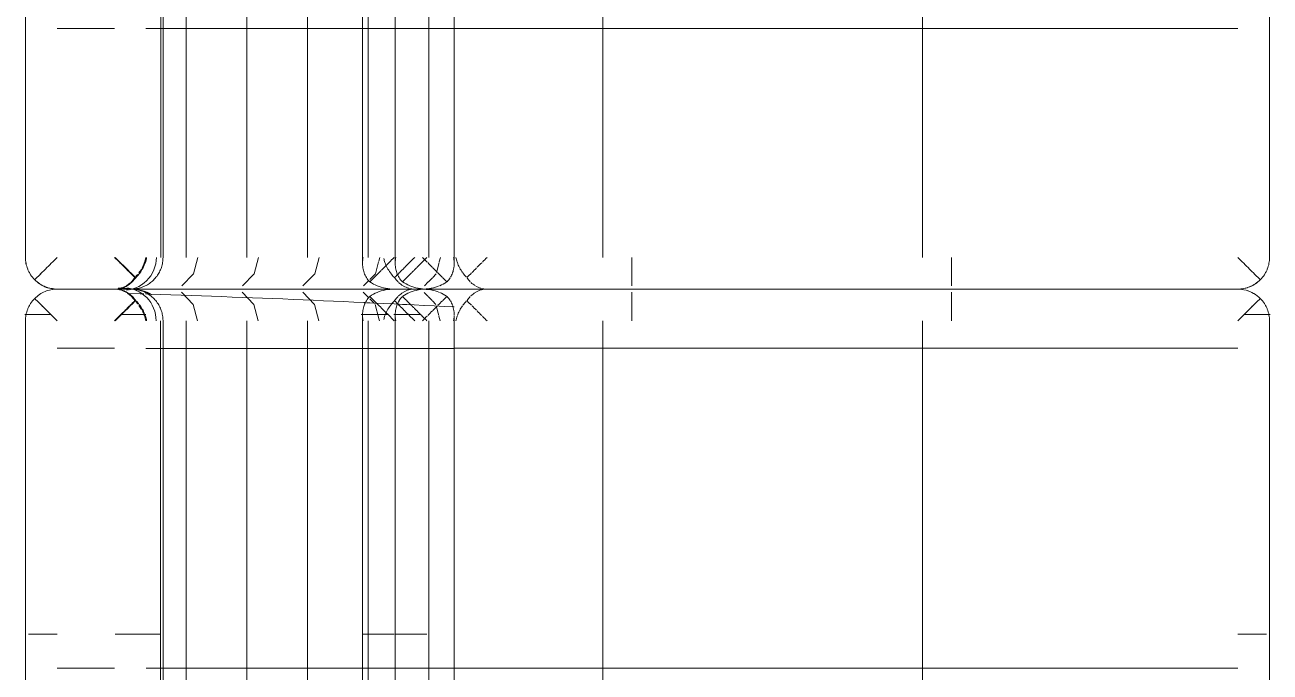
# Model space of a CAD drawing. Header units: inches. Extents: x 11834 to 13024, y -8101 to -6934.
# Drawn here: x 12306.4 to 12335.81, y -7343.04 to -7327.76 of the extents above; entities that cross this region are included whole.
import ezdxf

# ---------------------------------------------------------------- set-up
doc = ezdxf.new("R2010")
doc.units = ezdxf.units.IN
doc.header["$MEASUREMENT"] = 0
doc.layers.add('I-FURN', color=30, linetype='Continuous', lineweight=9)
pattern_1 = [(270, (7274.035, 446.049), (7.554, 5e-16), []), (0, (7274.035, 446.049), (0, 1.432), [])]
pattern_2 = [(270, (7274.035, 12321.105), (7.554, 5e-16), []), (0, (7274.035, 12321.105), (0, 7.554), [])]

# ---------------------------------------------------------------- blocks, each defined once
blk = doc.blocks.new('FP_1_185-FIRST FLOOR POWER _ SIGNAL')
at = {"layer": 'I-FURN'}
for p, q in [((0.785, 11.494), (23.586, 11.494)), ((0.785, 11.443), (23.586, 11.443))]:
    blk.add_line(p, q, dxfattribs=at)
blk = doc.blocks.new('FP_1_187-FIRST FLOOR POWER _ SIGNAL')
at = {"layer": 'I-FURN'}
blk.add_line((23.586, 14.693), (0.785, 14.693), dxfattribs=at)
blk = doc.blocks.new('FP_1_190-FIRST FLOOR POWER _ SIGNAL')
at = {"layer": 'I-FURN'}
for p, q in [((0.01, 12.309), (0.017, 12.261)), ((0.021, 12.234), (0.039, 12.159)), ((0.039, 12.159), (0.065, 12.087)), ((0.065, 12.087), (0.098, 12.017)), ((0.098, 12.017), (0.137, 11.951)), ((0.137, 11.951), (0.183, 11.89)), ((0.183, 11.89), (0.234, 11.833)), ((0.234, 11.833), (0.291, 11.781)), ((0.291, 11.781), (0.352, 11.735)), ((0.352, 11.735), (0.418, 11.695)), ((0.418, 11.695), (0.487, 11.662)), ((0.487, 11.662), (0.559, 11.635)), ((0.559, 11.635), (0.633, 11.616)), ((0.633, 11.616), (0.709, 11.604)), ((0.709, 11.604), (0.785, 11.6))]:
    blk.add_line(p, q, dxfattribs=at)
at = {"layer": 'I-FURN', "flags": 128}
blk.add_lwpolyline([(0.785, 11.443), (0.755, 11.444), (0.725, 11.446), (0.695, 11.449), (0.666, 11.453), (0.636, 11.458), (0.607, 11.465), (0.578, 11.473), (0.549, 11.481), (0.521, 11.491), (0.493, 11.503), (0.466, 11.515), (0.439, 11.528), (0.412, 11.542), (0.387, 11.558), (0.362, 11.574), (0.337, 11.592), (0.314, 11.61), (0.291, 11.63), (0.268, 11.65), (0.247, 11.671), (0.227, 11.693), (0.207, 11.715), (0.188, 11.739), (0.171, 11.763), (0.154, 11.788), (0.138, 11.814), (0.124, 11.84), (0.11, 11.867), (0.098, 11.894), (0.086, 11.922), (0.076, 11.95), (0.067, 11.978), (0.059, 12.007), (0.052, 12.036), (0.046, 12.066), (0.042, 12.096), (0.038, 12.125), (0.036, 12.155), (0.035, 12.185), (0.035, 12.193)], dxfattribs=at)
blk = doc.blocks.new('FP_1_191-FIRST FLOOR POWER _ SIGNAL')
at = {"layer": 'I-FURN'}
blk.add_line((0.035, 13.943), (0.035, 12.571), dxfattribs=at)
blk = doc.blocks.new('FP_1_192-FIRST FLOOR POWER _ SIGNAL')
at = {"layer": 'I-FURN'}
for p, q in [((-0.562, 14.59), (-0.562, 14.706)), ((-0.715, 14.693), (-23.516, 14.693)), ((-8.116, 14.333), (-8.116, 14.618)), ((-0.562, 14.378), (-0.562, 14.59)), ((-8.116, 13.943), (-8.116, 14.333)), ((-0.562, 14.103), (-0.562, 14.378))]:
    blk.add_line(p, q, dxfattribs=at)
blk = doc.blocks.new('FP_1_193-FIRST FLOOR POWER _ SIGNAL')
at = {"layer": 'I-FURN'}
for p, q in [((-8.116, 12.219), (-8.116, 12.571)), ((-0.562, 12.068), (-0.562, 12.411)), ((-8.116, 11.943), (-8.116, 12.219)), ((-0.562, 11.846), (-0.562, 12.068)), ((-8.116, 11.802), (-8.116, 11.943))]:
    blk.add_line(p, q, dxfattribs=at)
blk = doc.blocks.new('FP_1_194-FIRST FLOOR POWER _ SIGNAL')
at = {"layer": 'I-FURN'}
for p, q in [((-8.116, 11.511), (-8.116, 11.802)), ((-23.516, 11.5), (-0.715, 11.5)), ((-23.516, 11.443), (-0.715, 11.443))]:
    blk.add_line(p, q, dxfattribs=at)
blk = doc.blocks.new('FP_1_197-FIRST FLOOR POWER _ SIGNAL')
at = {"layer": 'I-FURN'}
blk.add_line((0.035, 12.571), (0.035, 13.943), dxfattribs=at)
blk = doc.blocks.new('FP_1_198-FIRST FLOOR POWER _ SIGNAL')
at = {"layer": 'I-FURN'}
for p, q in [((0.052, 12.342), (0.053, 12.359)), ((0.053, 12.359), (0.054, 12.376)), ((0.054, 12.376), (0.055, 12.394)), ((0.055, 12.394), (0.056, 12.412)), ((0.056, 12.412), (0.057, 12.43)), ((0.057, 12.43), (0.058, 12.448)), ((0.058, 12.448), (0.059, 12.467)), ((0.059, 12.467), (0.06, 12.485)), ((0.06, 12.485), (0.061, 12.504)), ((-0.028, 12.009), (0.005, 12.077)), ((0.005, 12.077), (0.031, 12.148)), ((0.018, 12.051), (0.02, 12.065)), ((0.02, 12.065), (0.022, 12.078)), ((0.022, 12.078), (0.025, 12.092)), ((0.025, 12.092), (0.027, 12.106)), ((0.027, 12.106), (0.029, 12.12)), ((0.029, 12.12), (0.031, 12.135)), ((0.031, 12.148), (0.05, 12.221)), ((0.031, 12.135), (0.033, 12.15)), ((0.033, 12.15), (0.035, 12.164)), ((0.035, 12.164), (0.037, 12.18)), ((0.037, 12.18), (0.038, 12.195)), ((0.038, 12.195), (0.04, 12.21)), ((0.04, 12.21), (0.042, 12.226)), ((0.042, 12.226), (0.043, 12.242)), ((0.043, 12.242), (0.045, 12.258)), ((0.045, 12.258), (0.046, 12.274)), ((0.046, 12.274), (0.048, 12.291)), ((0.048, 12.291), (0.049, 12.308)), ((0.049, 12.308), (0.051, 12.324)), ((0.05, 12.221), (0.054, 12.251)), ((0.051, 12.324), (0.052, 12.342)), ((0.054, 12.251), (0.061, 12.296)), ((-0.282, 11.735), (-0.22, 11.779)), ((-0.22, 11.779), (-0.164, 11.829)), ((-0.164, 11.829), (-0.112, 11.885)), ((-0.112, 11.885), (-0.067, 11.945)), ((-0.069, 11.762), (-0.065, 11.77)), ((-0.067, 11.945), (-0.028, 12.009)), ((-0.065, 11.77), (-0.062, 11.777)), ((-0.062, 11.777), (-0.058, 11.785)), ((-0.058, 11.785), (-0.054, 11.793)), ((-0.054, 11.793), (-0.051, 11.801)), ((-0.051, 11.801), (-0.047, 11.81)), ((-0.047, 11.81), (-0.044, 11.818)), ((-0.044, 11.818), (-0.04, 11.827)), ((-0.04, 11.827), (-0.037, 11.836)), ((-0.037, 11.836), (-0.033, 11.846)), ((-0.033, 11.846), (-0.03, 11.855)), ((-0.03, 11.855), (-0.027, 11.865)), ((-0.027, 11.865), (-0.024, 11.875)), ((-0.024, 11.875), (-0.02, 11.885)), ((-0.02, 11.885), (-0.017, 11.896)), ((-0.017, 11.896), (-0.014, 11.906)), ((-0.014, 11.906), (-0.011, 11.917)), ((-0.011, 11.917), (-0.008, 11.928)), ((-0.008, 11.928), (-0.005, 11.94)), ((-0.005, 11.94), (-0.003, 11.951)), ((-0.003, 11.951), (0, 11.963)), ((0, 11.963), (0.003, 11.975)), ((0.003, 11.975), (0.005, 11.987)), ((0.005, 11.987), (0.008, 11.999)), ((0.008, 11.999), (0.011, 12.012)), ((0.011, 12.012), (0.013, 12.025)), ((0.013, 12.025), (0.015, 12.038)), ((0.015, 12.038), (0.018, 12.051)), ((-0.715, 11.609), (-0.638, 11.612)), ((-0.638, 11.612), (-0.563, 11.622)), ((-0.563, 11.622), (-0.489, 11.64)), ((-0.489, 11.64), (-0.417, 11.665)), ((-0.417, 11.665), (-0.347, 11.696)), ((-0.347, 11.696), (-0.282, 11.735)), ((-0.097, 11.717), (-0.093, 11.723)), ((-0.093, 11.723), (-0.089, 11.729)), ((-0.089, 11.729), (-0.085, 11.735)), ((-0.085, 11.735), (-0.081, 11.742)), ((-0.081, 11.742), (-0.077, 11.748)), ((-0.077, 11.748), (-0.073, 11.755)), ((-0.073, 11.755), (-0.069, 11.762))]:
    blk.add_line(p, q, dxfattribs=at)
at = {"layer": 'I-FURN', "flags": 128}
blk.add_lwpolyline([(0.035, 12.193), (0.035, 12.163), (0.033, 12.133), (0.03, 12.103), (0.026, 12.073), (0.02, 12.044), (0.014, 12.015), (0.006, 11.986), (-0.003, 11.957), (-0.013, 11.929), (-0.024, 11.901), (-0.036, 11.873), (-0.05, 11.847), (-0.064, 11.82), (-0.079, 11.795), (-0.096, 11.769), (-0.113, 11.745), (-0.132, 11.721), (-0.151, 11.698), (-0.171, 11.676), (-0.192, 11.655), (-0.214, 11.634), (-0.237, 11.615), (-0.26, 11.596), (-0.285, 11.579), (-0.31, 11.562), (-0.335, 11.546), (-0.361, 11.531), (-0.388, 11.518), (-0.415, 11.505), (-0.443, 11.494), (-0.471, 11.484), (-0.5, 11.474), (-0.529, 11.466), (-0.558, 11.46), (-0.587, 11.454), (-0.617, 11.449), (-0.647, 11.446), (-0.677, 11.444), (-0.707, 11.443), (-0.715, 11.443)], dxfattribs=at)
blk = doc.blocks.new('FP_1_199-FIRST FLOOR POWER _ SIGNAL')
at = {"layer": 'I-FURN'}
blk.add_line((0.785, -14.693), (23.586, -14.693), dxfattribs=at)
blk = doc.blocks.new('FP_1_200-FIRST FLOOR POWER _ SIGNAL')
at = {"layer": 'I-FURN'}
blk.add_line((23.728, 6.731), (0.643, 6.731), dxfattribs=at)
blk = doc.blocks.new('FP_1_201-FIRST FLOOR POWER _ SIGNAL')
at = {"layer": 'I-FURN'}
for p, q in [((0.035, 5.981), (0.035, -13.943)), ((0.395, 0.371), (0.11, 0.371)), ((0.785, 0.371), (0.395, 0.371)), ((0.395, -7.183), (0.11, -7.183)), ((0.785, -7.183), (0.395, -7.183))]:
    blk.add_line(p, q, dxfattribs=at)
blk = doc.blocks.new('FP_1_203-FIRST FLOOR POWER _ SIGNAL')
at = {"layer": 'I-FURN'}
for p, q in [((-0.573, 6.731), (-23.658, 6.731)), ((-8.116, 6.582), (-8.116, 6.736)), ((-8.116, 6.313), (-8.116, 6.582)), ((-0.562, 6.678), (-0.562, 6.76)), ((-0.562, 6.456), (-0.562, 6.678)), ((-8.116, 5.981), (-8.116, 6.313)), ((-0.562, 6.141), (-0.562, 6.456))]:
    blk.add_line(p, q, dxfattribs=at)
blk = doc.blocks.new('FP_1_204-FIRST FLOOR POWER _ SIGNAL')
at = {"layer": 'I-FURN'}
for p, q in [((-8.116, -14.333), (-8.116, -13.943)), ((-0.562, -14.378), (-0.562, -14.103)), ((-8.116, -14.618), (-8.116, -14.333)), ((-0.562, -14.59), (-0.562, -14.378)), ((-23.516, -14.693), (-0.715, -14.693)), ((-0.562, -14.706), (-0.562, -14.59))]:
    blk.add_line(p, q, dxfattribs=at)
blk = doc.blocks.new('FP_1_206-FIRST FLOOR POWER _ SIGNAL')
at = {"layer": 'I-FURN'}
for p, q in [((0.035, -13.943), (0.035, 5.981)), ((-0.325, 0.371), (-0.715, 0.371)), ((-0.04, 0.371), (-0.325, 0.371)), ((-0.325, -7.183), (-0.715, -7.183)), ((-0.04, -7.183), (-0.325, -7.183))]:
    blk.add_line(p, q, dxfattribs=at)
blk = doc.blocks.new('FP_1_207-FIRST FLOOR POWER _ SIGNAL')
at = {"layer": 'I-FURN'}
blk.add_line((-23.63, 4.567), (-0.6, 4.567), dxfattribs=at)
blk = doc.blocks.new('FP_1_208-FIRST FLOOR POWER _ SIGNAL')
at = {"layer": 'I-FURN'}
for p, q in [((-0.562, 14.676), (-0.562, 14.706)), ((-0.715, 14.693), (-23.516, 14.693)), ((-8.116, 14.352), (-8.116, 14.618)), ((-0.562, 14.64), (-0.562, 14.676)), ((-0.562, 14.59), (-0.562, 14.64)), ((-0.562, 14.474), (-0.562, 14.571)), ((-0.562, 14.378), (-0.562, 14.472)), ((-8.116, 14.053), (-8.116, 14.308)), ((-0.562, 14.22), (-0.562, 14.351)), ((-0.562, 14.103), (-0.562, 14.22)), ((-8.116, 13.943), (-8.116, 14.037))]:
    blk.add_line(p, q, dxfattribs=at)
blk = doc.blocks.new('FP_1_209-FIRST FLOOR POWER _ SIGNAL')
at = {"layer": 'I-FURN'}
for p, q in [((0.035, 12.235), (0.035, 12.571)), ((-0.068, 12.225), (-0.075, 11.983)), ((0.035, 5.981), (0.035, 12.235)), ((-0.081, 11.803), (-0.083, 11.742)), ((-0.079, 11.858), (-0.081, 11.803)), ((-0.075, 11.983), (-0.078, 11.895)), ((-0.091, 11.5), (-0.099, 11.259)), ((-0.083, 11.742), (-0.091, 11.5)), ((-0.099, 11.259), (-0.107, 11.018)), ((-0.04, 11.009), (-0.325, 10.729)), ((-0.107, 11.018), (-0.115, 10.776)), ((-0.325, 10.729), (-0.715, 10.627)), ((-0.115, 10.776), (-0.124, 10.535)), ((-0.133, 10.295), (-0.142, 10.054)), ((-0.124, 10.535), (-0.133, 10.295)), ((-0.142, 10.054), (-0.151, 9.813)), ((-0.151, 9.813), (-0.16, 9.573)), ((-0.04, 9.576), (-0.325, 9.297)), ((-0.16, 9.573), (-0.169, 9.333)), ((-0.325, 9.297), (-0.715, 9.195)), ((-0.169, 9.333), (-0.179, 9.092)), ((-0.188, 8.852), (-0.198, 8.613)), ((-0.179, 9.092), (-0.188, 8.852)), ((-0.198, 8.613), (-0.208, 8.373)), ((-0.208, 8.373), (-0.218, 8.134)), ((-0.04, 8.144), (-0.325, 7.865)), ((-0.218, 8.134), (-0.228, 7.894)), ((-0.325, 7.865), (-0.715, 7.763)), ((-0.239, 7.655), (-0.249, 7.416)), ((-0.228, 7.894), (-0.239, 7.655)), ((-0.249, 7.416), (-0.26, 7.178)), ((-0.26, 7.178), (-0.271, 6.939)), ((-0.271, 6.939), (-0.282, 6.701)), ((-0.196, 6.559), (-0.299, 6.458)), ((-0.288, 6.559), (-0.293, 6.462)), ((-0.285, 6.64), (-0.288, 6.559)), ((-0.282, 6.701), (-0.284, 6.662)), ((-0.04, 6.712), (-0.169, 6.585)), ((-0.663, 6.344), (-0.715, 6.331)), ((-0.325, 6.433), (-0.657, 6.346)), ((-0.304, 6.224), (-0.315, 5.986)), ((-0.293, 6.458), (-0.304, 6.224)), ((-0.319, 5.906), (-0.321, 5.867)), ((-0.315, 5.986), (-0.319, 5.906)), ((0.035, 5.317), (0.035, 5.981)), ((-0.33, 5.685), (-0.338, 5.511)), ((-0.327, 5.749), (-0.33, 5.686)), ((-0.325, 5.786), (-0.327, 5.749)), ((-0.321, 5.867), (-0.325, 5.787)), ((-0.338, 5.511), (-0.349, 5.283)), ((-0.361, 5.037), (-0.373, 4.8)), ((-0.35, 5.274), (-0.361, 5.037)), ((-0.242, 5.081), (-0.325, 5)), ((-0.14, 5.182), (-0.234, 5.089)), ((-0.044, 5.276), (-0.132, 5.19)), ((-0.605, 4.927), (-0.715, 4.899)), ((-0.475, 4.961), (-0.59, 4.931)), ((-0.356, 4.992), (-0.467, 4.963)), ((-0.373, 4.8), (-0.385, 4.563))]:
    blk.add_line(p, q, dxfattribs=at)
blk = doc.blocks.new('FP_1_210-FIRST FLOOR POWER _ SIGNAL')
at = {"layer": 'I-FURN'}
blk.add_line((0.035, 12.587), (0.035, 13.943), dxfattribs=at)
blk = doc.blocks.new('FP_1_213-FIRST FLOOR POWER _ SIGNAL')
at = {"layer": 'I-FURN'}
for p, q in [((-8.116, 12.241), (-8.116, 12.571)), ((-0.562, 12.322), (-0.562, 12.418)), ((-8.116, 11.991), (-8.116, 12.241)), ((-0.562, 12.202), (-0.562, 12.321)), ((-0.562, 12.091), (-0.562, 12.201)), ((-0.562, 12.038), (-0.562, 12.089)), ((-0.562, 11.991), (-0.562, 12.037)), ((-0.562, 11.916), (-0.562, 11.951)), ((-0.562, 11.868), (-0.562, 11.885))]:
    blk.add_line(p, q, dxfattribs=at)
blk = doc.blocks.new('FP_1_214-FIRST FLOOR POWER _ SIGNAL')
at = {"layer": 'I-FURN'}
blk.add_line((0.671, 4.567), (23.7, 4.567), dxfattribs=at)
blk = doc.blocks.new('FP_1_215-FIRST FLOOR POWER _ SIGNAL')
at = {"layer": 'I-FURN'}
blk.add_line((23.586, 14.693), (0.785, 14.693), dxfattribs=at)
blk = doc.blocks.new('FP_1_216-FIRST FLOOR POWER _ SIGNAL')
at = {"layer": 'I-FURN'}
for p, q in [((0.035, 12.571), (0.035, 12.235)), ((0.035, 12.235), (0.035, 5.981)), ((0.395, 10.721), (0.11, 11.002)), ((0.785, 10.618), (0.395, 10.721)), ((0.395, 9.289), (0.11, 9.57)), ((0.785, 9.186), (0.395, 9.289)), ((0.395, 7.857), (0.11, 8.138)), ((0.785, 7.754), (0.395, 7.857)), ((0.236, 6.582), (0.11, 6.706)), ((0.362, 6.458), (0.259, 6.559)), ((0.395, 6.425), (0.362, 6.458)), ((0.676, 6.35), (0.395, 6.425)), ((0.785, 6.321), (0.693, 6.346)), ((0.035, 5.981), (0.035, 5.317)), ((0.204, 5.181), (0.116, 5.268)), ((0.305, 5.082), (0.21, 5.175)), ((0.395, 4.993), (0.313, 5.074)), ((0.537, 4.955), (0.426, 4.984)), ((0.66, 4.922), (0.546, 4.953)), ((0.785, 4.889), (0.676, 4.918))]:
    blk.add_line(p, q, dxfattribs=at)
blk = doc.blocks.new('FP_1_217-FIRST FLOOR POWER _ SIGNAL')
at = {"layer": 'I-FURN'}
blk.add_line((0.035, 13.943), (0.035, 12.587), dxfattribs=at)
blk = doc.blocks.new('FP_1_221-FIRST FLOOR POWER _ SIGNAL')
at = {"layer": 'I-FURN'}
blk.add_line((23.709, 5.959), (0.662, 5.959), dxfattribs=at)
blk = doc.blocks.new('FP_1_222-FIRST FLOOR POWER _ SIGNAL')
at = {"layer": 'I-FURN'}
blk.add_line((0.785, -14.693), (23.586, -14.693), dxfattribs=at)
blk = doc.blocks.new('FP_1_223-FIRST FLOOR POWER _ SIGNAL')
at = {"layer": 'I-FURN'}
for p, q in [((0.035, 5.209), (0.035, -13.943)), ((0.193, 0.371), (0.127, 0.371)), ((0.395, 0.371), (0.221, 0.371)), ((0.657, 0.371), (0.408, 0.371)), ((0.785, 0.371), (0.697, 0.371)), ((0.392, -7.183), (0.11, -7.183)), ((0.651, -7.183), (0.395, -7.183)), ((0.785, -7.183), (0.676, -7.183))]:
    blk.add_line(p, q, dxfattribs=at)
blk = doc.blocks.new('FP_1_225-FIRST FLOOR POWER _ SIGNAL')
at = {"layer": 'I-FURN'}
for p, q in [((-0.592, 5.959), (-23.639, 5.959)), ((-8.116, 5.81), (-8.116, 5.964)), ((-0.562, 5.905), (-0.562, 5.988)), ((-0.562, 5.684), (-0.562, 5.905)), ((-8.116, 5.541), (-8.116, 5.81)), ((-0.562, 5.368), (-0.562, 5.684)), ((-8.116, 5.209), (-8.116, 5.541))]:
    blk.add_line(p, q, dxfattribs=at)
blk = doc.blocks.new('FP_1_226-FIRST FLOOR POWER _ SIGNAL')
at = {"layer": 'I-FURN'}
for p, q in [((-8.116, -14.333), (-8.116, -13.943)), ((-0.562, -14.22), (-0.562, -14.103)), ((-8.116, -14.572), (-8.116, -14.352)), ((-0.562, -14.352), (-0.562, -14.221)), ((-0.562, -14.474), (-0.562, -14.378)), ((-23.516, -14.693), (-0.715, -14.693)), ((-0.562, -14.572), (-0.562, -14.475)), ((-0.562, -14.64), (-0.562, -14.59)), ((-0.562, -14.676), (-0.562, -14.641)), ((-0.562, -14.706), (-0.562, -14.676))]:
    blk.add_line(p, q, dxfattribs=at)
blk = doc.blocks.new('FP_1_228-FIRST FLOOR POWER _ SIGNAL')
at = {"layer": 'I-FURN'}
for p, q in [((0.035, -13.943), (0.035, 5.209)), ((-0.626, 0.371), (-0.715, 0.371)), ((-0.337, 0.371), (-0.586, 0.371)), ((-0.049, 0.371), (-0.325, 0.371)), ((-0.605, -7.183), (-0.715, -7.183)), ((-0.325, -7.183), (-0.58, -7.183)), ((-0.058, -7.183), (-0.321, -7.183))]:
    blk.add_line(p, q, dxfattribs=at)
blk = doc.blocks.new('Kimball - Villa - Lounges Privacy Back Without Arms - K602FPB-V184-FIRST FLOOR POWER _ SIGNAL')
at = {"layer": 'I-FURN'}
h = blk.add_hatch(dxfattribs=at)
h.set_pattern_fill('FP1_10', color=256, style=0, pattern_type=2)
h.set_pattern_definition(pattern_2)
h.paths.add_polyline_path([(-23.516, 13.693), (-23.516, 12.587), (-23.391, 12.587), (-23.391, 13.693), (-21.141, 13.693), (-21.141, 12.587), (-0.715, 12.587), (-0.715, 13.943), (-23.516, 13.943)], flags=0)
h = blk.add_hatch(dxfattribs=at)
h.set_pattern_fill('FP1_10', color=256, style=0, pattern_type=2)
h.set_pattern_definition(pattern_2)
h.paths.add_polyline_path([(0.785, 13.098), (0.801, 12.587), (21.141, 12.587), (21.141, 13.693), (23.391, 13.693), (23.391, 12.587), (23.586, 12.587), (23.586, 13.943), (0.785, 13.943)], flags=0)
h = blk.add_hatch(dxfattribs=at)
h.set_pattern_fill('FP1_9', color=256, style=0, pattern_type=2)
h.set_pattern_definition(pattern_1)
h.paths.add_polyline_path([(-23.516, 11.851), (-23.516, 4.58), (-0.715, 4.58), (-0.715, 11.851), (-21.141, 11.831), (-21.141, 11.443), (-23.391, 11.449), (-23.391, 11.851)], flags=0)
h = blk.add_hatch(dxfattribs=at)
h.set_pattern_fill('FP1_9', color=256, style=0, pattern_type=2)
h.set_pattern_definition(pattern_1)
h.paths.add_polyline_path([(0.785, 11.831), (0.785, 4.58), (23.586, 4.58), (23.586, 11.851), (23.391, 11.831), (23.391, 11.443), (21.141, 11.443), (21.141, 11.851), (0.785, 11.844)], flags=0)
h = blk.add_hatch(dxfattribs=at)
h.set_pattern_fill('FP1_10', color=256, style=0, pattern_type=2)
h.set_pattern_definition(pattern_2)
h.paths.add_polyline_path([(-23.516, 4.567), (-23.516, -13.943), (-0.715, -13.943), (-0.715, 4.567), (-23.144, 4.567)], flags=0)
h.paths.add_polyline_path([(-23.391, -13.693), (-23.391, -11.443), (-21.141, -11.443), (-21.141, -13.693), (-23.266, -13.693)], flags=0)
h = blk.add_hatch(dxfattribs=at)
h.set_pattern_fill('FP1_10', color=256, style=0, pattern_type=2)
h.set_pattern_definition(pattern_2)
h.paths.add_polyline_path([(0.785, 4.567), (0.785, -13.943), (23.586, -13.943), (23.586, 4.567), (1.15, 4.567)], flags=0)
h.paths.add_polyline_path([(21.141, -13.6), (21.141, -11.443), (23.391, -11.443), (23.391, -13.693), (21.141, -13.693)], flags=0)
for points, knots in [([(-0.715, 14.693), (-0.668, 14.693), (-0.575, 14.685), (-0.46, 14.652), (-0.371, 14.611), (-0.284, 14.561), (-0.223, 14.512), (-0.185, 14.474)], [0, 0, 0, 0, 0.25, 0.5, 0.625, 0.75, 1, 1, 1, 1]), ([(-0.185, 14.474), (-0.223, 14.512), (-0.284, 14.561), (-0.371, 14.611), (-0.46, 14.652), (-0.575, 14.685), (-0.668, 14.693), (-0.715, 14.693)], [0, 0, 0, 0, 0.25, 0.375, 0.5, 0.75, 1, 1, 1, 1]), ([(-0.715, 14.693), (-0.668, 14.693), (-0.575, 14.685), (-0.46, 14.652), (-0.371, 14.611), (-0.284, 14.561), (-0.223, 14.512), (-0.185, 14.474)], [0, 0, 0, 0, 0.25, 0.5, 0.625, 0.75, 1, 1, 1, 1]), ([(-0.185, 14.474), (-0.223, 14.512), (-0.284, 14.561), (-0.371, 14.611), (-0.46, 14.652), (-0.575, 14.685), (-0.668, 14.693), (-0.715, 14.693)], [0, 0, 0, 0, 0.25, 0.375, 0.5, 0.75, 1, 1, 1, 1]), ([(-0.185, 14.474), (-0.223, 14.436), (-0.284, 14.374), (-0.371, 14.287), (-0.46, 14.198), (-0.575, 14.084), (-0.668, 13.99), (-0.715, 13.943)], [0, 0, 0, 0, 0.25, 0.375, 0.5, 0.75, 1, 1, 1, 1]), ([(-0.715, 13.943), (-0.668, 13.99), (-0.575, 14.084), (-0.46, 14.198), (-0.371, 14.287), (-0.284, 14.374), (-0.223, 14.436), (-0.185, 14.474)], [0, 0, 0, 0, 0.25, 0.5, 0.625, 0.75, 1, 1, 1, 1]), ([(0.255, 14.474), (0.294, 14.512), (0.354, 14.561), (0.441, 14.611), (0.53, 14.652), (0.645, 14.685), (0.738, 14.693), (0.785, 14.693)], [0, 0, 0, 0, 0.25, 0.375, 0.5, 0.75, 1, 1, 1, 1]), ([(0.785, 14.693), (0.738, 14.693), (0.645, 14.685), (0.53, 14.652), (0.441, 14.611), (0.354, 14.561), (0.294, 14.512), (0.255, 14.474)], [0, 0, 0, 0, 0.25, 0.5, 0.625, 0.75, 1, 1, 1, 1]), ([(0.785, 14.693), (0.738, 14.693), (0.645, 14.685), (0.53, 14.652), (0.441, 14.611), (0.354, 14.561), (0.294, 14.512), (0.255, 14.474)], [0, 0, 0, 0, 0.25, 0.5, 0.625, 0.75, 1, 1, 1, 1]), ([(0.255, 14.474), (0.294, 14.512), (0.354, 14.561), (0.441, 14.611), (0.53, 14.652), (0.599, 14.671), (0.645, 14.68)], [0, 0, 0, 0, 0.25, 0.375, 0.5, 0.75, 0.75, 0.75, 0.75]), ([(0.785, 13.943), (0.738, 13.99), (0.645, 14.084), (0.53, 14.198), (0.441, 14.287), (0.354, 14.374), (0.294, 14.436), (0.255, 14.474)], [0, 0, 0, 0, 0.25, 0.5, 0.625, 0.75, 1, 1, 1, 1]), ([(0.255, 14.474), (0.294, 14.436), (0.354, 14.374), (0.441, 14.287), (0.53, 14.198), (0.645, 14.084), (0.738, 13.99), (0.785, 13.943)], [0, 0, 0, 0, 0.25, 0.375, 0.5, 0.75, 1, 1, 1, 1]), ([(0.508, 14.22), (0.486, 14.243), (0.441, 14.287), (0.354, 14.374), (0.294, 14.436), (0.255, 14.474)], [0.5, 0.5, 0.5, 0.5, 0.625, 0.75, 1, 1, 1, 1]), ([(-0.575, 14.083), (-0.529, 14.13), (-0.46, 14.198), (-0.371, 14.287), (-0.327, 14.331), (-0.306, 14.352)], [0.25, 0.25, 0.25, 0.25, 0.5, 0.625, 0.75, 0.75, 0.75, 0.75]), ([(0.376, 14.352), (0.398, 14.331), (0.441, 14.287), (0.53, 14.198), (0.645, 14.084), (0.738, 13.99), (0.785, 13.943)], [0.25, 0.25, 0.25, 0.25, 0.375, 0.5, 0.75, 1, 1, 1, 1]), ([(-0.002, 12.393), (-0.012, 12.369), (-0.029, 12.335), (-0.048, 12.302), (-0.055, 12.291)], [-0.6390683, -0.6390683, -0.6390683, -0.6390683, -0.5, -0.4354254, -0.4354254, -0.4354254, -0.4354254]), ([(0.026, 12.491), (0.024, 12.478), (0.016, 12.446), (0.005, 12.414), (-0.002, 12.396)], [-0.8238643, -0.8238643, -0.8238643, -0.8238643, -0.75, -0.6427343, -0.6427343, -0.6427343, -0.6427343]), ([(0.072, 12.395), (0.065, 12.414), (0.053, 12.445), (0.048, 12.478), (0.046, 12.491)], [-0.3572725, -0.3572725, -0.3572725, -0.3572725, -0.25, -0.1761357, -0.1761357, -0.1761357, -0.1761357]), ([(0.126, 12.292), (0.119, 12.302), (0.099, 12.335), (0.081, 12.369), (0.071, 12.393)], [-0.5645583, -0.5645583, -0.5645583, -0.5645583, -0.5, -0.3609308, -0.3609308, -0.3609308, -0.3609308]), ([(-0.715, 11.831), (-0.694, 11.835), (-0.652, 11.843), (-0.589, 11.862), (-0.527, 11.886), (-0.445, 11.925), (-0.365, 11.975), (-0.288, 12.036), (-0.251, 12.071), (-0.233, 12.089)], [0, 0, 0, 0, 0.125, 0.25, 0.375, 0.5, 0.75, 0.875, 1, 1, 1, 1]), ([(-0.589, 11.885), (-0.59, 11.885), (-0.631, 11.87), (-0.673, 11.858), (-0.715, 11.851)], [-0.2526164, -0.2526164, -0.2526164, -0.2526164, -0.25, 0, 0, 0, 0]), ([(0.597, 11.887), (0.577, 11.896), (0.536, 11.915), (0.495, 11.939), (0.476, 11.951)], [0.375, 0.375, 0.375, 0.375, 0.5, 0.6249946, 0.6249946, 0.6249946, 0.6249946]), ([(0.785, 11.851), (0.743, 11.858), (0.702, 11.87), (0.66, 11.885), (0.66, 11.885)], [-1, -1, -1, -1, -0.75, -0.7473836, -0.7473836, -0.7473836, -0.7473836]), ([(-0.715, 5.981), (-0.673, 6.022), (-0.591, 6.105), (-0.488, 6.208), (-0.408, 6.287), (-0.33, 6.366), (-0.236, 6.46), (-0.168, 6.528), (-0.136, 6.559)], [0, 0, 0, 0, 0.2, 0.4, 0.5, 0.6, 0.8, 1, 1, 1, 1]), ([(-0.136, 6.559), (-0.168, 6.591), (-0.236, 6.644), (-0.33, 6.689), (-0.408, 6.712), (-0.488, 6.728), (-0.55, 6.732), (-0.591, 6.731)], [0, 0, 0, 0, 0.2, 0.4, 0.5, 0.6, 0.8, 0.8, 0.8, 0.8]), ([(0.661, 6.731), (0.62, 6.732), (0.559, 6.728), (0.479, 6.712), (0.4, 6.689), (0.306, 6.644), (0.239, 6.591), (0.207, 6.559)], [0.2, 0.2, 0.2, 0.2, 0.4, 0.5, 0.6, 0.8, 1, 1, 1, 1]), ([(0.207, 6.559), (0.239, 6.528), (0.306, 6.46), (0.4, 6.366), (0.479, 6.287), (0.559, 6.208), (0.661, 6.105), (0.744, 6.022), (0.785, 5.981)], [0, 0, 0, 0, 0.2, 0.4, 0.5, 0.6, 0.8, 1, 1, 1, 1]), ([(-0.683, 6.228), (-0.652, 6.221), (-0.58, 6.2), (-0.509, 6.168), (-0.469, 6.147)], [0.0629363, 0.0629363, 0.0629363, 0.0629363, 0.25, 0.4984416, 0.4984416, 0.4984416, 0.4984416]), ([(0.539, 6.147), (0.579, 6.169), (0.652, 6.201), (0.726, 6.221), (0.758, 6.228)], [0.5015584, 0.5015584, 0.5015584, 0.5015584, 0.75, 0.9454816, 0.9454816, 0.9454816, 0.9454816]), ([(-0.352, 5.922), (-0.37, 5.928), (-0.409, 5.94), (-0.448, 5.947), (-0.468, 5.951)], [0.4030579, 0.4030579, 0.4030579, 0.4030579, 0.5, 0.5993, 0.5993, 0.5993, 0.5993]), ([(0.538, 5.951), (0.518, 5.948), (0.479, 5.94), (0.441, 5.928), (0.422, 5.922)], [0.4007, 0.4007, 0.4007, 0.4007, 0.5, 0.5969421, 0.5969421, 0.5969421, 0.5969421]), ([(-0.467, 5.456), (-0.448, 5.476), (-0.409, 5.514), (-0.372, 5.552), (-0.353, 5.57)], [0.4019522, 0.4019522, 0.4019522, 0.4019522, 0.5, 0.5944092, 0.5944092, 0.5944092, 0.5944092]), ([(0.423, 5.57), (0.442, 5.552), (0.479, 5.514), (0.518, 5.476), (0.538, 5.456)], [0.4055908, 0.4055908, 0.4055908, 0.4055908, 0.5, 0.5980478, 0.5980478, 0.5980478, 0.5980478]), ([(-0.467, 5.069), (-0.447, 5.049), (-0.41, 5.012), (-0.373, 4.975), (-0.356, 4.958)], [0.4029332, 0.4029332, 0.4029332, 0.4029332, 0.5, 0.5899944, 0.5899944, 0.5899944, 0.5899944]), ([(0.426, 4.958), (0.443, 4.975), (0.48, 5.012), (0.518, 5.049), (0.537, 5.069)], [0.4100056, 0.4100056, 0.4100056, 0.4100056, 0.5, 0.5970668, 0.5970668, 0.5970668, 0.5970668]), ([(-0.357, 4.602), (-0.374, 4.596), (-0.41, 4.585), (-0.447, 4.578), (-0.466, 4.575)], [0.4125676, 0.4125676, 0.4125676, 0.4125676, 0.5, 0.5958174, 0.5958174, 0.5958174, 0.5958174]), ([(0.536, 4.575), (0.517, 4.578), (0.48, 4.585), (0.445, 4.596), (0.428, 4.602)], [0.4041826, 0.4041826, 0.4041826, 0.4041826, 0.5, 0.5874324, 0.5874324, 0.5874324, 0.5874324]), ([(-0.185, -14.474), (-0.223, -14.436), (-0.284, -14.374), (-0.371, -14.287), (-0.46, -14.198), (-0.575, -14.084), (-0.668, -13.99), (-0.715, -13.943)], [0, 0, 0, 0, 0.25, 0.375, 0.5, 0.75, 1, 1, 1, 1]), ([(-0.715, -13.943), (-0.668, -13.99), (-0.575, -14.084), (-0.46, -14.198), (-0.371, -14.287), (-0.284, -14.374), (-0.223, -14.436), (-0.185, -14.474)], [0, 0, 0, 0, 0.25, 0.5, 0.625, 0.75, 1, 1, 1, 1]), ([(-0.715, -13.943), (-0.668, -13.99), (-0.575, -14.084), (-0.46, -14.198), (-0.371, -14.287), (-0.284, -14.374), (-0.223, -14.436), (-0.185, -14.474)], [0, 0, 0, 0, 0.25, 0.5, 0.625, 0.75, 1, 1, 1, 1]), ([(0.785, -13.943), (0.738, -13.99), (0.645, -14.084), (0.53, -14.198), (0.441, -14.287), (0.354, -14.374), (0.294, -14.436), (0.255, -14.474)], [0, 0, 0, 0, 0.25, 0.5, 0.625, 0.75, 1, 1, 1, 1]), ([(0.255, -14.474), (0.294, -14.436), (0.354, -14.374), (0.441, -14.287), (0.53, -14.198), (0.645, -14.084), (0.738, -13.99), (0.785, -13.943)], [0, 0, 0, 0, 0.25, 0.375, 0.5, 0.75, 1, 1, 1, 1]), ([(0.785, -13.943), (0.738, -13.99), (0.645, -14.084), (0.53, -14.198), (0.441, -14.287), (0.354, -14.374), (0.294, -14.436), (0.255, -14.474)], [0, 0, 0, 0, 0.25, 0.5, 0.625, 0.75, 1, 1, 1, 1]), ([(0.255, -14.474), (0.294, -14.436), (0.354, -14.374), (0.441, -14.287), (0.53, -14.198), (0.645, -14.084), (0.738, -13.99), (0.785, -13.943)], [0, 0, 0, 0, 0.25, 0.375, 0.5, 0.75, 1, 1, 1, 1]), ([(-0.185, -14.474), (-0.223, -14.436), (-0.284, -14.374), (-0.371, -14.287), (-0.415, -14.243), (-0.438, -14.22)], [0, 0, 0, 0, 0.25, 0.375, 0.5, 0.5, 0.5, 0.5]), ([(-0.715, -14.693), (-0.668, -14.693), (-0.575, -14.685), (-0.46, -14.652), (-0.371, -14.611), (-0.284, -14.561), (-0.223, -14.512), (-0.185, -14.474)], [0, 0, 0, 0, 0.25, 0.5, 0.625, 0.75, 1, 1, 1, 1]), ([(-0.185, -14.474), (-0.223, -14.512), (-0.284, -14.561), (-0.371, -14.611), (-0.46, -14.652), (-0.575, -14.685), (-0.668, -14.693), (-0.715, -14.693)], [0, 0, 0, 0, 0.25, 0.375, 0.5, 0.75, 1, 1, 1, 1]), ([(-0.715, -14.693), (-0.668, -14.693), (-0.575, -14.685), (-0.46, -14.652), (-0.371, -14.611), (-0.284, -14.561), (-0.223, -14.512), (-0.185, -14.474)], [0, 0, 0, 0, 0.25, 0.5, 0.625, 0.75, 1, 1, 1, 1]), ([(-0.185, -14.474), (-0.223, -14.512), (-0.284, -14.561), (-0.371, -14.611), (-0.46, -14.652), (-0.575, -14.685), (-0.668, -14.693), (-0.715, -14.693)], [0, 0, 0, 0, 0.25, 0.375, 0.5, 0.75, 1, 1, 1, 1]), ([(0.255, -14.474), (0.294, -14.512), (0.354, -14.561), (0.441, -14.611), (0.53, -14.652), (0.645, -14.685), (0.738, -14.693), (0.785, -14.693)], [0, 0, 0, 0, 0.25, 0.375, 0.5, 0.75, 1, 1, 1, 1]), ([(0.785, -14.693), (0.738, -14.693), (0.645, -14.685), (0.53, -14.652), (0.441, -14.611), (0.354, -14.561), (0.294, -14.512), (0.255, -14.474)], [0, 0, 0, 0, 0.25, 0.5, 0.625, 0.75, 1, 1, 1, 1]), ([(0.255, -14.474), (0.294, -14.512), (0.354, -14.561), (0.441, -14.611), (0.53, -14.652), (0.645, -14.685), (0.738, -14.693), (0.785, -14.693)], [0, 0, 0, 0, 0.25, 0.375, 0.5, 0.75, 1, 1, 1, 1]), ([(0.785, -14.693), (0.738, -14.693), (0.645, -14.685), (0.53, -14.652), (0.441, -14.611), (0.354, -14.561), (0.294, -14.512), (0.255, -14.474)], [0, 0, 0, 0, 0.25, 0.5, 0.625, 0.75, 1, 1, 1, 1])]:
    blk.add_open_spline(points, degree=3, knots=knots, dxfattribs=at)
for points in [[(-0.185, 14.474), (-0.223, 14.436), (-0.264, 14.395), (-0.306, 14.352)], [(-0.306, 14.352), (-0.264, 14.395), (-0.223, 14.436), (-0.185, 14.474)], [(-0.185, 14.474), (-0.15, 14.439), (-0.087, 14.363), (-0.017, 14.232), (0.025, 14.091), (0.035, 13.993), (0.035, 13.943)], [(0.035, 13.943), (0.035, 13.993), (0.025, 14.091), (-0.017, 14.232), (-0.087, 14.363), (-0.15, 14.438), (-0.185, 14.474)], [(-0.185, 14.474), (-0.15, 14.438), (-0.087, 14.363), (-0.017, 14.232), (0.025, 14.091), (0.035, 13.993), (0.035, 13.943)], [(-0.185, 14.474), (-0.15, 14.439), (-0.087, 14.363), (-0.017, 14.232), (0.025, 14.091), (0.035, 13.993), (0.035, 13.943)], [(0.035, 13.943), (0.035, 13.993), (0.045, 14.091), (0.088, 14.232), (0.157, 14.363), (0.22, 14.438), (0.255, 14.474)], [(0.255, 14.474), (0.219, 14.438), (0.186, 14.398), (0.158, 14.355)], [(0.158, 14.355), (0.186, 14.397), (0.219, 14.437), (0.255, 14.474)], [(0.158, 14.355), (0.186, 14.398), (0.219, 14.438), (0.255, 14.474)], [(0.255, 14.474), (0.294, 14.436), (0.334, 14.395), (0.376, 14.352)], [(0.645, 14.68), (0.692, 14.689), (0.738, 14.693), (0.785, 14.693)], [(-0.438, 14.22), (-0.483, 14.175), (-0.575, 14.084), (-0.668, 13.99), (-0.715, 13.943)], [(-0.306, 14.352), (-0.327, 14.331), (-0.371, 14.287), (-0.415, 14.243), (-0.438, 14.22)], [(0.044, 14.059), (0.047, 14.079), (0.051, 14.099), (0.056, 14.118)], [(0.044, 14.058), (0.047, 14.078), (0.051, 14.098), (0.056, 14.118)], [(0.056, 14.118), (0.051, 14.098), (0.048, 14.078), (0.046, 14.058)], [(0.07, 14.169), (0.067, 14.158), (0.063, 14.148), (0.061, 14.137)], [(0.061, 14.137), (0.064, 14.148), (0.066, 14.159), (0.069, 14.169)], [(0.061, 14.137), (0.064, 14.148), (0.066, 14.159), (0.069, 14.169)], [(0.086, 14.216), (0.08, 14.2), (0.074, 14.185), (0.069, 14.169)], [(0.07, 14.169), (0.075, 14.185), (0.08, 14.2), (0.086, 14.216)], [(0.07, 14.169), (0.075, 14.185), (0.08, 14.2), (0.086, 14.216)], [(0.12, 14.29), (0.108, 14.266), (0.095, 14.242), (0.085, 14.217)], [(0.087, 14.217), (0.096, 14.242), (0.107, 14.267), (0.119, 14.29)], [(0.087, 14.217), (0.096, 14.242), (0.107, 14.267), (0.119, 14.29)], [(0.136, 14.318), (0.13, 14.309), (0.125, 14.299), (0.119, 14.29)], [(0.12, 14.29), (0.125, 14.299), (0.13, 14.309), (0.136, 14.318)], [(0.12, 14.29), (0.125, 14.299), (0.13, 14.309), (0.136, 14.318)], [(0.785, 13.943), (0.738, 13.99), (0.645, 14.084), (0.553, 14.175), (0.508, 14.22)], [(-0.715, 13.943), (-0.668, 13.99), (-0.621, 14.037), (-0.575, 14.083)], [(0.035, 13.943), (0.035, 13.981), (0.038, 14.018), (0.043, 14.054)], [(0.043, 14.053), (0.038, 14.017), (0.035, 13.98), (0.035, 13.943)], [(0.035, 13.943), (0.035, 13.98), (0.038, 14.017), (0.043, 14.053)], [(-0.715, 12.587), (-0.673, 12.546), (-0.632, 12.504), (-0.591, 12.463)], [(-0.233, 12.089), (-0.269, 12.125), (-0.344, 12.201), (-0.465, 12.321), (-0.589, 12.445), (-0.673, 12.529), (-0.715, 12.571)], [(-0.715, 12.571), (-0.673, 12.529), (-0.589, 12.445), (-0.465, 12.321), (-0.344, 12.201), (-0.269, 12.125), (-0.233, 12.089)], [(-0.589, 12.461), (-0.549, 12.421), (-0.508, 12.38), (-0.468, 12.34)], [(-0.233, 12.089), (-0.196, 12.115), (-0.131, 12.17), (-0.056, 12.263), (-0.003, 12.362), (0.028, 12.466), (0.035, 12.536), (0.035, 12.571)], [(-0.059, 12.264), (-0.038, 12.296), (-0.021, 12.329), (-0.006, 12.363)], [(-0.006, 12.363), (0.008, 12.397), (0.02, 12.431), (0.025, 12.466)], [(0.025, 12.466), (0.032, 12.501), (0.035, 12.536), (0.035, 12.571)], [(0.035, 12.587), (0.035, 12.561), (0.033, 12.536), (0.03, 12.511)], [(0.041, 12.511), (0.037, 12.536), (0.035, 12.561), (0.035, 12.587)], [(0.303, 12.089), (0.267, 12.115), (0.201, 12.17), (0.126, 12.263), (0.073, 12.363), (0.042, 12.466), (0.035, 12.536), (0.035, 12.571)], [(0.045, 12.466), (0.039, 12.501), (0.035, 12.536), (0.035, 12.571)], [(0.077, 12.363), (0.063, 12.397), (0.051, 12.431), (0.045, 12.466)], [(0.13, 12.264), (0.108, 12.296), (0.092, 12.33), (0.077, 12.363)], [(0.785, 12.571), (0.743, 12.529), (0.659, 12.445), (0.535, 12.321), (0.415, 12.201), (0.34, 12.125), (0.303, 12.089)], [(0.303, 12.089), (0.34, 12.125), (0.415, 12.201), (0.535, 12.321), (0.659, 12.445), (0.743, 12.529), (0.785, 12.571)], [(0.538, 12.34), (0.578, 12.38), (0.619, 12.421), (0.659, 12.461)], [(0.661, 12.463), (0.702, 12.504), (0.744, 12.546), (0.785, 12.587)], [(-0.465, 12.337), (-0.426, 12.298), (-0.387, 12.259), (-0.349, 12.222)], [(-0.345, 12.217), (-0.308, 12.18), (-0.272, 12.144), (-0.237, 12.11)], [(-0.261, 12.087), (-0.281, 12.069), (-0.301, 12.051), (-0.321, 12.035)], [(-0.233, 12.089), (-0.251, 12.071), (-0.269, 12.053), (-0.288, 12.037)], [(-0.233, 12.089), (-0.196, 12.115), (-0.163, 12.142), (-0.134, 12.172)], [(-0.134, 12.196), (-0.163, 12.166), (-0.196, 12.139), (-0.232, 12.113)], [(-0.134, 12.172), (-0.106, 12.201), (-0.08, 12.232), (-0.059, 12.264)], [(-0.062, 12.283), (-0.08, 12.256), (-0.099, 12.23), (-0.123, 12.207)], [(0.193, 12.207), (0.168, 12.233), (0.147, 12.261), (0.128, 12.29)], [(0.205, 12.172), (0.176, 12.201), (0.15, 12.232), (0.13, 12.264)], [(0.302, 12.113), (0.266, 12.139), (0.233, 12.166), (0.204, 12.196)], [(0.303, 12.089), (0.267, 12.115), (0.234, 12.142), (0.205, 12.172)], [(0.303, 12.089), (0.375, 12.016), (0.533, 11.901), (0.701, 11.845), (0.785, 11.831)], [(0.358, 12.037), (0.34, 12.053), (0.321, 12.071), (0.303, 12.089)], [(0.308, 12.11), (0.343, 12.144), (0.379, 12.18), (0.416, 12.217)], [(0.391, 12.035), (0.371, 12.051), (0.351, 12.069), (0.331, 12.088)], [(0.42, 12.222), (0.457, 12.259), (0.496, 12.298), (0.536, 12.337)], [(-0.652, 11.844), (-0.673, 11.839), (-0.694, 11.835), (-0.715, 11.831)], [(-0.589, 11.863), (-0.61, 11.856), (-0.631, 11.85), (-0.652, 11.846)], [(-0.527, 11.887), (-0.548, 11.878), (-0.569, 11.871), (-0.589, 11.865)], [(-0.468, 11.938), (-0.507, 11.918), (-0.546, 11.899), (-0.585, 11.886)], [(-0.466, 11.916), (-0.486, 11.905), (-0.507, 11.897), (-0.527, 11.89)], [(-0.405, 11.951), (-0.425, 11.938), (-0.445, 11.926), (-0.466, 11.916)], [(-0.349, 12.013), (-0.382, 11.989), (-0.415, 11.969), (-0.448, 11.95)], [(-0.346, 11.991), (-0.365, 11.977), (-0.385, 11.963), (-0.405, 11.95)], [(-0.288, 12.037), (-0.307, 12.021), (-0.326, 12.005), (-0.346, 11.99)], [(0.416, 11.991), (0.397, 12.006), (0.377, 12.02), (0.358, 12.037)], [(0.475, 11.951), (0.455, 11.963), (0.436, 11.977), (0.416, 11.991)], [(0.518, 11.949), (0.485, 11.968), (0.451, 11.988), (0.42, 12.013)], [(0.655, 11.886), (0.616, 11.901), (0.577, 11.919), (0.538, 11.938)], [(0.603, 11.885), (0.601, 11.885), (0.599, 11.886), (0.597, 11.887)], [(0.66, 11.863), (0.641, 11.869), (0.622, 11.877), (0.603, 11.885)], [(0.722, 11.844), (0.701, 11.85), (0.68, 11.856), (0.66, 11.863)], [(0.785, 11.831), (0.764, 11.835), (0.743, 11.839), (0.722, 11.844)], [(-0.663, 6.726), (-0.68, 6.723), (-0.697, 6.721), (-0.715, 6.717)], [(-0.591, 6.731), (-0.611, 6.73), (-0.631, 6.728), (-0.651, 6.726)], [(-0.136, 6.559), (-0.1, 6.506), (-0.037, 6.388), (0.022, 6.19), (0.035, 6.051), (0.035, 5.981)], [(0.035, 5.981), (0.035, 6.051), (0.048, 6.19), (0.107, 6.388), (0.17, 6.506), (0.207, 6.559)], [(0.722, 6.727), (0.701, 6.729), (0.681, 6.73), (0.661, 6.731)], [(0.785, 6.717), (0.767, 6.721), (0.749, 6.724), (0.731, 6.726)], [(-0.663, 5.953), (-0.68, 5.951), (-0.697, 5.948), (-0.715, 5.945)], [(-0.592, 5.958), (-0.612, 5.958), (-0.631, 5.956), (-0.651, 5.953)], [(-0.47, 5.951), (-0.51, 5.957), (-0.55, 5.961), (-0.591, 5.958)], [(-0.468, 6.147), (-0.428, 6.126), (-0.389, 6.103), (-0.351, 6.073)], [(-0.349, 6.072), (-0.312, 6.044), (-0.275, 6.012), (-0.239, 5.978)], [(-0.239, 5.974), (-0.275, 5.939), (-0.311, 5.902), (-0.349, 5.864)], [(-0.24, 5.869), (-0.275, 5.89), (-0.311, 5.907), (-0.349, 5.921)], [(-0.237, 5.975), (-0.2, 5.95), (-0.166, 5.922), (-0.136, 5.892)], [(0.207, 5.892), (0.237, 5.922), (0.27, 5.95), (0.307, 5.975)], [(0.31, 5.978), (0.345, 6.013), (0.382, 6.044), (0.42, 6.072)], [(0.419, 5.864), (0.382, 5.902), (0.345, 5.939), (0.31, 5.974)], [(0.419, 5.921), (0.382, 5.907), (0.344, 5.892), (0.31, 5.869)], [(0.421, 6.073), (0.459, 6.101), (0.499, 6.125), (0.538, 6.147)], [(0.661, 5.958), (0.621, 5.959), (0.58, 5.957), (0.54, 5.951)], [(0.722, 5.954), (0.702, 5.957), (0.682, 5.958), (0.662, 5.958)], [(0.785, 5.945), (0.767, 5.948), (0.749, 5.951), (0.731, 5.953)], [(-0.594, 5.619), (-0.634, 5.579), (-0.674, 5.539), (-0.715, 5.498)], [(-0.471, 5.742), (-0.51, 5.703), (-0.55, 5.663), (-0.59, 5.623)], [(-0.352, 5.861), (-0.39, 5.823), (-0.428, 5.785), (-0.468, 5.745)], [(-0.348, 5.575), (-0.311, 5.612), (-0.274, 5.65), (-0.24, 5.683)], [(-0.138, 5.789), (-0.169, 5.819), (-0.202, 5.845), (-0.236, 5.866)], [(-0.236, 5.688), (-0.202, 5.722), (-0.169, 5.755), (-0.138, 5.785)], [(-0.044, 5.614), (-0.068, 5.674), (-0.099, 5.729), (-0.133, 5.782)], [(-0.123, 5.878), (-0.092, 5.845), (-0.066, 5.809), (-0.043, 5.772)], [(0.015, 5.417), (0.003, 5.482), (-0.013, 5.547), (-0.04, 5.606)], [(-0.036, 5.762), (-0.014, 5.722), (0.007, 5.681), (0.016, 5.638)], [(0.017, 5.634), (0.029, 5.589), (0.035, 5.545), (0.035, 5.498)], [(0.035, 5.501), (0.035, 5.546), (0.041, 5.591), (0.053, 5.634)], [(0.055, 5.64), (0.067, 5.682), (0.086, 5.722), (0.107, 5.762)], [(0.112, 5.61), (0.088, 5.55), (0.066, 5.487), (0.056, 5.421)], [(0.113, 5.773), (0.136, 5.81), (0.16, 5.847), (0.193, 5.878)], [(0.205, 5.784), (0.17, 5.731), (0.141, 5.675), (0.115, 5.616)], [(0.307, 5.866), (0.272, 5.845), (0.24, 5.819), (0.208, 5.789)], [(0.208, 5.785), (0.239, 5.755), (0.272, 5.722), (0.306, 5.688)], [(0.311, 5.683), (0.345, 5.649), (0.381, 5.612), (0.419, 5.575)], [(0.538, 5.745), (0.499, 5.785), (0.459, 5.824), (0.422, 5.861)], [(0.661, 5.623), (0.621, 5.663), (0.581, 5.703), (0.541, 5.742)], [(0.785, 5.498), (0.745, 5.539), (0.704, 5.579), (0.664, 5.619)], [(-0.715, 5.209), (-0.675, 5.248), (-0.635, 5.288), (-0.596, 5.328)], [(-0.715, 5.317), (-0.677, 5.279), (-0.639, 5.241), (-0.602, 5.204)], [(-0.59, 5.333), (-0.551, 5.373), (-0.511, 5.412), (-0.473, 5.451)], [(0.035, 5.209), (0.035, 5.277), (0.029, 5.343), (0.017, 5.408)], [(0.034, 5.262), (0.035, 5.28), (0.035, 5.298), (0.035, 5.317)], [(0.055, 5.414), (0.042, 5.349), (0.036, 5.283), (0.035, 5.215)], [(0.035, 5.312), (0.035, 5.295), (0.036, 5.279), (0.037, 5.262)], [(0.543, 5.451), (0.582, 5.412), (0.621, 5.373), (0.661, 5.333)], [(0.666, 5.328), (0.705, 5.288), (0.745, 5.248), (0.785, 5.209)], [(0.672, 5.204), (0.709, 5.241), (0.747, 5.279), (0.785, 5.317)], [(-0.59, 5.192), (-0.552, 5.154), (-0.514, 5.116), (-0.477, 5.079)], [(-0.038, 4.925), (-0.015, 4.984), (0.006, 5.045), (0.015, 5.108)], [(0.017, 5.12), (0.026, 5.167), (0.03, 5.214), (0.032, 5.262)], [(0.037, 5.262), (0.039, 5.212), (0.046, 5.162), (0.054, 5.112)], [(0.056, 5.102), (0.069, 5.039), (0.085, 4.975), (0.111, 4.918)], [(0.547, 5.079), (0.585, 5.116), (0.622, 5.154), (0.66, 5.192)], [(-0.347, 4.949), (-0.311, 4.913), (-0.275, 4.877), (-0.243, 4.845)], [(-0.234, 4.835), (-0.201, 4.803), (-0.17, 4.771), (-0.14, 4.742)], [(-0.14, 4.734), (-0.17, 4.706), (-0.201, 4.682), (-0.233, 4.661)], [(-0.129, 4.749), (-0.096, 4.799), (-0.069, 4.853), (-0.044, 4.91)], [(0.116, 4.906), (0.14, 4.849), (0.169, 4.795), (0.202, 4.745)], [(0.211, 4.742), (0.24, 4.771), (0.271, 4.803), (0.304, 4.835)], [(0.303, 4.661), (0.271, 4.682), (0.24, 4.707), (0.211, 4.735)], [(0.313, 4.845), (0.347, 4.878), (0.381, 4.913), (0.417, 4.949)], [(-0.6, 4.567), (-0.638, 4.569), (-0.676, 4.573), (-0.715, 4.58)], [(-0.715, 4.525), (-0.677, 4.518), (-0.639, 4.508), (-0.601, 4.495)], [(-0.477, 4.573), (-0.515, 4.568), (-0.553, 4.564), (-0.591, 4.567)], [(-0.59, 4.491), (-0.552, 4.478), (-0.515, 4.461), (-0.478, 4.443)], [(-0.466, 4.436), (-0.429, 4.417), (-0.393, 4.396), (-0.358, 4.37)], [(-0.244, 4.655), (-0.276, 4.635), (-0.311, 4.618), (-0.346, 4.606)], [(0.416, 4.606), (0.381, 4.618), (0.346, 4.633), (0.314, 4.654)], [(0.428, 4.369), (0.464, 4.395), (0.5, 4.416), (0.536, 4.436)], [(0.661, 4.567), (0.623, 4.566), (0.585, 4.568), (0.547, 4.573)], [(0.548, 4.443), (0.585, 4.462), (0.622, 4.479), (0.66, 4.491)], [(0.785, 4.58), (0.747, 4.573), (0.709, 4.569), (0.671, 4.567)], [(0.671, 4.495), (0.709, 4.508), (0.747, 4.518), (0.785, 4.525)], [(-0.359, 4.145), (-0.394, 4.11), (-0.429, 4.075), (-0.465, 4.039)], [(-0.346, 4.36), (-0.311, 4.334), (-0.278, 4.305), (-0.245, 4.274)], [(-0.245, 4.259), (-0.277, 4.227), (-0.311, 4.193), (-0.345, 4.159)], [(-0.232, 4.263), (-0.199, 4.24), (-0.167, 4.214), (-0.14, 4.187)], [(-0.123, 4.169), (-0.092, 4.137), (-0.067, 4.102), (-0.044, 4.066)], [(0.117, 4.07), (0.138, 4.105), (0.162, 4.139), (0.193, 4.169)], [(0.21, 4.187), (0.238, 4.214), (0.269, 4.239), (0.302, 4.263)], [(0.315, 4.274), (0.348, 4.305), (0.381, 4.334), (0.416, 4.36)], [(0.416, 4.159), (0.381, 4.193), (0.348, 4.227), (0.315, 4.259)], [(0.535, 4.039), (0.5, 4.075), (0.463, 4.111), (0.429, 4.145)], [(-0.604, 3.899), (-0.641, 3.863), (-0.678, 3.826), (-0.715, 3.789)], [(-0.48, 4.024), (-0.516, 3.988), (-0.552, 3.951), (-0.589, 3.915)], [(-0.036, 4.053), (-0.014, 4.014), (0.006, 3.973), (0.016, 3.93)], [(0.018, 3.92), (0.029, 3.877), (0.035, 3.833), (0.035, 3.789)], [(0.035, 3.801), (0.036, 3.842), (0.042, 3.884), (0.053, 3.924)], [(0.057, 3.939), (0.069, 3.978), (0.087, 4.016), (0.107, 4.053)], [(0.659, 3.915), (0.623, 3.951), (0.587, 3.988), (0.55, 4.024)], [(0.785, 3.789), (0.748, 3.826), (0.711, 3.863), (0.675, 3.899)], [(-0.438, -14.22), (-0.483, -14.175), (-0.575, -14.084), (-0.668, -13.99), (-0.715, -13.943)], [(-0.185, -14.474), (-0.138, -14.427), (-0.058, -14.323), (0.018, -14.14), (0.035, -14.009), (0.035, -13.943)], [(0.035, -13.943), (0.035, -14.01), (0.018, -14.139), (-0.058, -14.323), (-0.138, -14.426), (-0.185, -14.474)], [(0.035, -13.943), (0.035, -14.01), (0.018, -14.139), (-0.058, -14.323), (-0.138, -14.426), (-0.185, -14.474)], [(0.035, -13.943), (0.035, -14.009), (0.018, -14.14), (-0.058, -14.323), (-0.138, -14.427), (-0.185, -14.474)], [(0.035, -13.943), (0.035, -13.98), (0.038, -14.017), (0.043, -14.054)], [(0.255, -14.474), (0.22, -14.438), (0.157, -14.363), (0.088, -14.232), (0.045, -14.091), (0.035, -13.993), (0.035, -13.943)], [(0.255, -14.474), (0.22, -14.438), (0.157, -14.363), (0.088, -14.232), (0.045, -14.091), (0.035, -13.993), (0.035, -13.943)], [(0.255, -14.474), (0.22, -14.439), (0.157, -14.363), (0.088, -14.232), (0.045, -14.091), (0.035, -13.993), (0.035, -13.943)], [(0.043, -14.054), (0.047, -14.076), (0.051, -14.097), (0.056, -14.118)], [(0.061, -14.137), (0.064, -14.148), (0.066, -14.159), (0.069, -14.169)], [(0.07, -14.169), (0.075, -14.185), (0.08, -14.201), (0.086, -14.216)], [(0.086, -14.216), (0.096, -14.241), (0.107, -14.266), (0.119, -14.29)], [(0.12, -14.29), (0.125, -14.299), (0.13, -14.309), (0.136, -14.318)], [(0.158, -14.355), (0.186, -14.397), (0.219, -14.437), (0.255, -14.474)]]:
    blk.add_open_spline(points, degree=3, dxfattribs=at)
for name in ['FP_1_192-FIRST FLOOR POWER _ SIGNAL', 'FP_1_208-FIRST FLOOR POWER _ SIGNAL', 'FP_1_187-FIRST FLOOR POWER _ SIGNAL', 'FP_1_215-FIRST FLOOR POWER _ SIGNAL', 'FP_1_191-FIRST FLOOR POWER _ SIGNAL', 'FP_1_197-FIRST FLOOR POWER _ SIGNAL', 'FP_1_210-FIRST FLOOR POWER _ SIGNAL', 'FP_1_217-FIRST FLOOR POWER _ SIGNAL', 'FP_1_193-FIRST FLOOR POWER _ SIGNAL', 'FP_1_213-FIRST FLOOR POWER _ SIGNAL', 'FP_1_209-FIRST FLOOR POWER _ SIGNAL', 'FP_1_198-FIRST FLOOR POWER _ SIGNAL', 'FP_1_216-FIRST FLOOR POWER _ SIGNAL', 'FP_1_190-FIRST FLOOR POWER _ SIGNAL', 'FP_1_194-FIRST FLOOR POWER _ SIGNAL', 'FP_1_185-FIRST FLOOR POWER _ SIGNAL', 'FP_1_203-FIRST FLOOR POWER _ SIGNAL', 'FP_1_200-FIRST FLOOR POWER _ SIGNAL', 'FP_1_225-FIRST FLOOR POWER _ SIGNAL', 'FP_1_206-FIRST FLOOR POWER _ SIGNAL', 'FP_1_201-FIRST FLOOR POWER _ SIGNAL', 'FP_1_221-FIRST FLOOR POWER _ SIGNAL', 'FP_1_228-FIRST FLOOR POWER _ SIGNAL', 'FP_1_223-FIRST FLOOR POWER _ SIGNAL', 'FP_1_207-FIRST FLOOR POWER _ SIGNAL', 'FP_1_214-FIRST FLOOR POWER _ SIGNAL', 'FP_1_204-FIRST FLOOR POWER _ SIGNAL', 'FP_1_226-FIRST FLOOR POWER _ SIGNAL', 'FP_1_199-FIRST FLOOR POWER _ SIGNAL', 'FP_1_222-FIRST FLOOR POWER _ SIGNAL']:
    blk.add_blockref(name, (0, 0), dxfattribs=at)

msp = doc.modelspace()

# ---------------------------------------------------------------- block references
at = {"layer": 'I-FURN', "rotation": 90.00000000000074}
msp.add_blockref('Kimball - Villa - Lounges Privacy Back Without Arms - K602FPB-V184-FIRST FLOOR POWER _ SIGNAL', (12321.105, -7334.035), dxfattribs=at)

doc.saveas('drawing.dxf')
